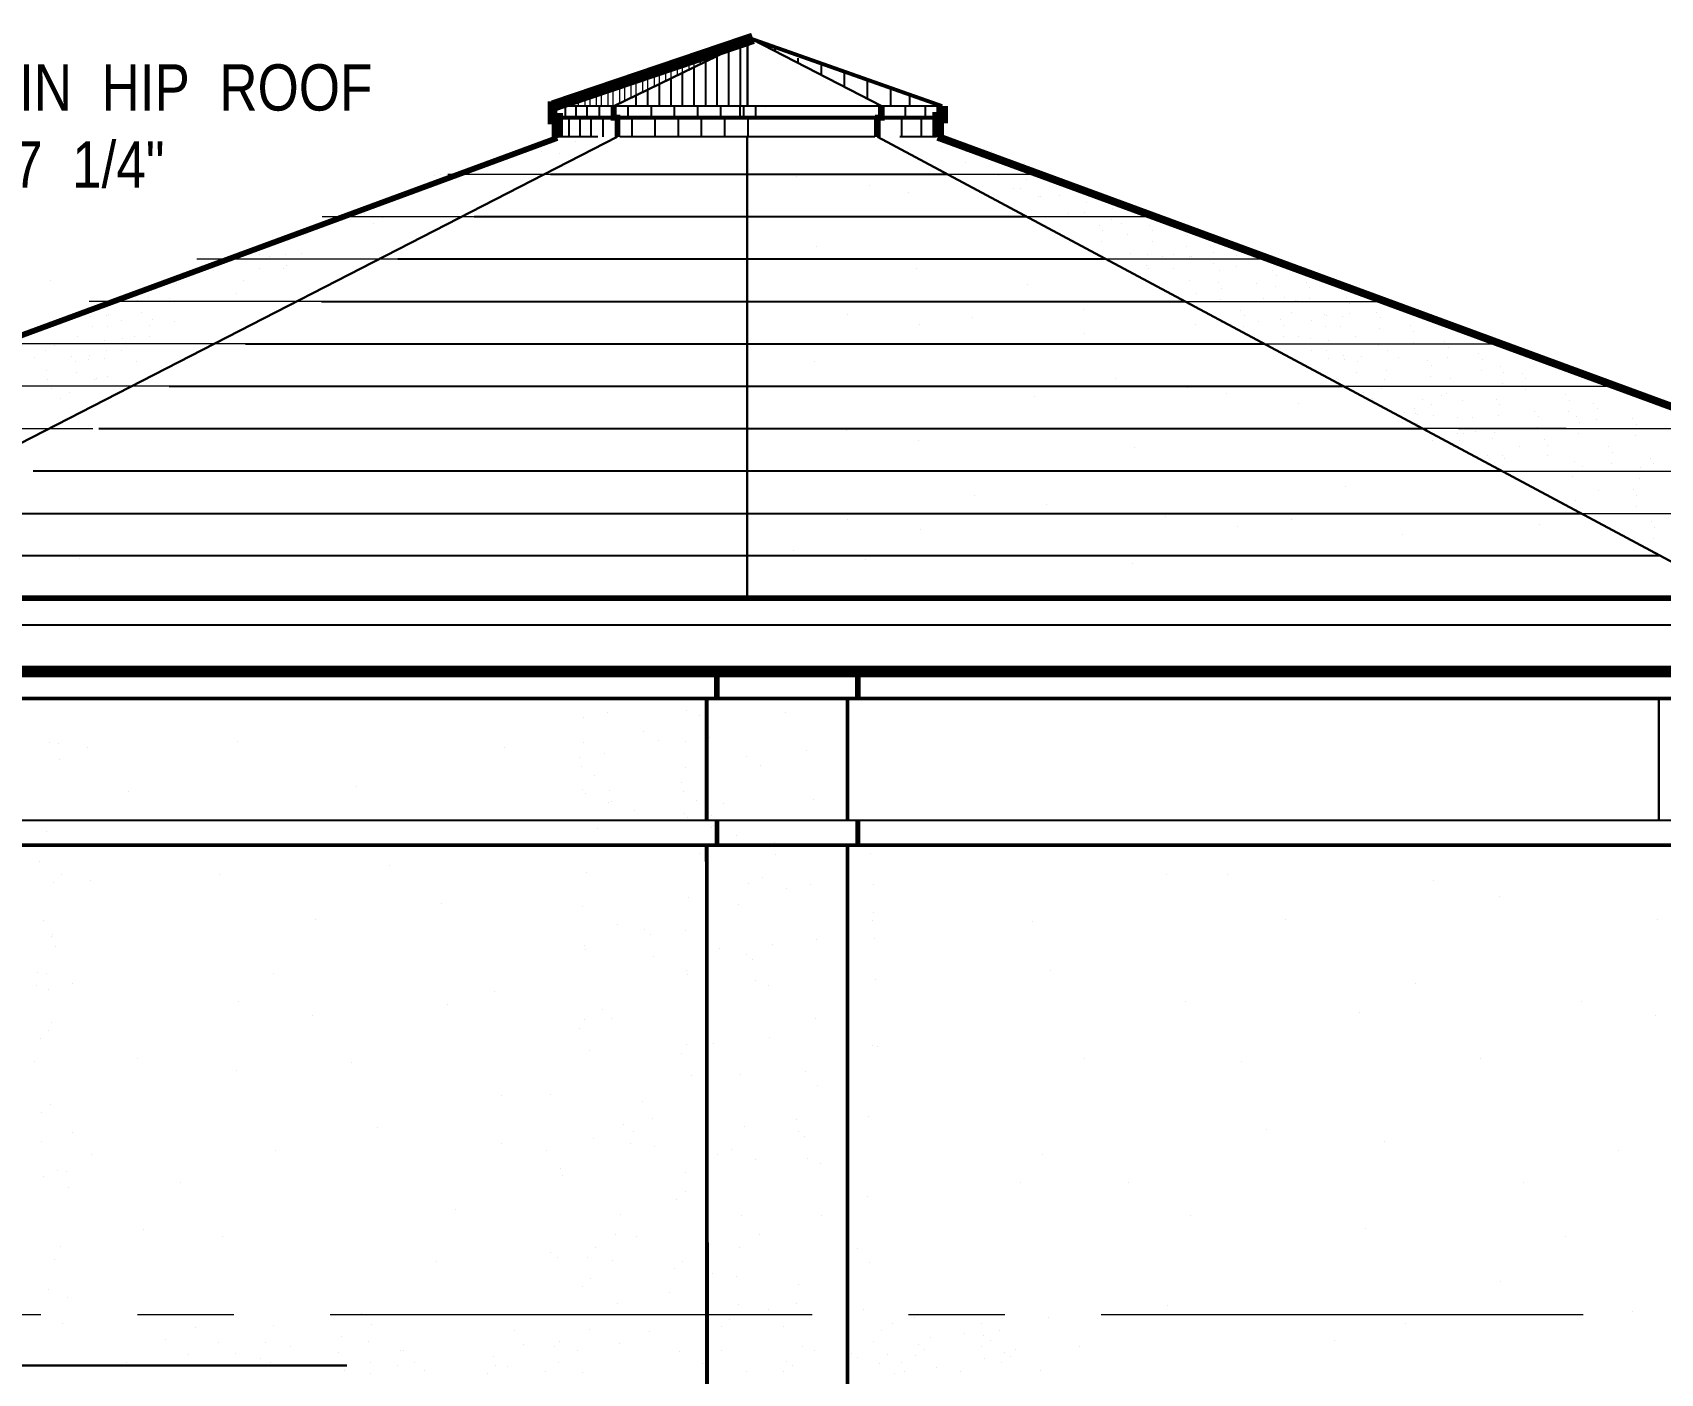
# Model space of a CAD drawing. Header units: inches. Extents: x 279 to 11006, y 233 to 7807.
# Drawn here: x 3019.2 to 3230.4, y 430.3 to 604.2 of the extents above; entities that cross this region are included whole.
import ezdxf

# ---------------------------------------------------------------- set-up
doc = ezdxf.new("R2010")
doc.units = ezdxf.units.IN
doc.header["$MEASUREMENT"] = 0
doc.linetypes.add('CENTER', pattern=[2, 1.25, -0.25, 0.25, -0.25])
for name, color, linetype in [('NORTH_ELEVATION', 7, 'Continuous'), ('SOUTH_ELEVATION', 7, 'Continuous'), ('SOUTH_ELEVATION_TEXT', 7, 'Continuous')]:
    doc.layers.add(name, color=color, linetype=linetype)
doc.styles.add('ARCHENT', font='technical.ttf', dxfattribs={"height": 6})

msp = doc.modelspace()

# ---------------------------------------------------------------- linework, layer by layer
at = {"layer": 'NORTH_ELEVATION', "color": 5, "linetype": 'Continuous', "lineweight": 30, "ltscale": 0.5}
for q in [(3094.6, 594.7), (3129.37, 594.7)]:
    msp.add_line((3112.53, 603.4), q, dxfattribs=at)
at = {"layer": 'NORTH_ELEVATION', "color": 5, "linetype": 'Continuous', "ltscale": 0.5}
msp.add_line((3137.19, 594.7), (3112.53, 603.4), dxfattribs=at)
at = {"layer": 'NORTH_ELEVATION', "color": 251, "linetype": 'Continuous', "ltscale": 0.5}
for p, q in [((3137.19, 594.7), (3086.71, 594.7)), ((3088.29, 594.66), (3088.29, 593.16)), ((3089.71, 594.7), (3089.71, 593.2)), ((3091.13, 594.74), (3091.13, 593.24)), ((3092.71, 594.7), (3092.71, 593.2)), ((3096.45, 594.7), (3096.45, 593.2)), ((3099.45, 594.7), (3099.45, 593.2)), ((3102.45, 594.7), (3102.45, 593.2)), ((3105.45, 594.7), (3105.45, 593.2)), ((3108.45, 594.7), (3108.45, 593.2)), ((3110.97, 594.7), (3110.97, 593.2)), ((3111.45, 594.7), (3111.45, 593.2)), ((3113.01, 594.7), (3113.01, 593.2)), ((3128.99, 594.7), (3128.99, 593.2)), ((3129.37, 594.7), (3129.37, 593.2)), ((3132.42, 594.7), (3132.42, 593.2)), ((3134.98, 594.7), (3134.98, 593.2)), ((3088.79, 593.16), (3088.79, 590.66)), ((3090.21, 593.2), (3090.21, 590.7)), ((3091.63, 593.24), (3091.63, 590.74)), ((3093.21, 593.2), (3093.21, 590.7)), ((3096.95, 593.2), (3096.95, 590.7)), ((3099.95, 593.2), (3099.95, 590.7)), ((3102.95, 593.2), (3102.95, 590.7)), ((3105.95, 593.2), (3105.95, 590.7)), ((3108.95, 593.2), (3108.95, 590.7)), ((3111.98, 593.2), (3111.98, 590.7)), ((3128.49, 593.2), (3128.49, 590.7)), ((3128.87, 593.2), (3128.87, 590.7)), ((3131.92, 593.2), (3131.92, 590.7)), ((3134.48, 593.2), (3134.48, 590.7)), ((3136.41, 591.97), (3136.41, 590.68)), ((3092.53, 590.7), (3087.29, 590.7)), ((3128.49, 590.7), (3095.4, 590.7)), ((3136.41, 590.7), (3131.71, 590.7))]:
    msp.add_line(p, q, dxfattribs=at)
at = {"layer": 'NORTH_ELEVATION', "color": 93, "linetype": 'Continuous', "lineweight": 20, "ltscale": 0.5}
for p, q in [((3087.03, 593.57), (3087.03, 593.57)), ((3114.27, 594.56), (3114.27, 594.56)), ((3136.94, 593.57), (3136.94, 593.57)), ((3137.05, 593.81), (3137.05, 593.81)), ((3128.73, 592.5), (3128.73, 592.5)), ((3089.71, 590.06), (3089.71, 590.06)), ((3136.09, 590.49), (3136.09, 590.49)), ((3137.1, 590.42), (3137.1, 590.42)), ((3139.08, 590.06), (3139.08, 590.06)), ((3140.24, 587.4), (3140.24, 587.4)), ((3072.17, 585.85), (3072.17, 585.85)), ((3073.09, 585.87), (3086.4, 585.87)), ((3118.35, 585.62), (3118.35, 585.62)), ((3137.9, 585.87), (3149.84, 585.87)), ((3148.17, 585.16), (3148.17, 585.16)), ((3066.19, 583), (3066.19, 583)), ((3068.5, 584), (3068.5, 584)), ((3069.36, 583.95), (3069.36, 583.95)), ((3127.72, 584.39), (3127.72, 584.39)), ((3132.81, 583.55), (3132.81, 583.55)), ((3146.49, 583.95), (3146.49, 583.95)), ((3147.35, 584), (3147.35, 584)), ((3149.66, 583), (3149.66, 583)), ((3152.47, 583.11), (3152.47, 583.11)), ((3060.19, 580.89), (3060.19, 580.89)), ((3062.22, 580.72), (3062.22, 580.72)), ((3153.63, 580.72), (3153.63, 580.72)), ((3155.66, 580.89), (3155.66, 580.89)), ((3155.98, 582.14), (3155.98, 582.14)), ((3056.8, 580.37), (3076.51, 580.37)), ((3063.47, 579.48), (3063.47, 579.48)), ((3148.18, 580.37), (3164.8, 580.37)), ((3159.18, 579.96), (3159.18, 579.96)), ((3160.5, 579.48), (3160.5, 579.48)), ((3054.62, 578.11), (3054.62, 578.11)), ((3120.84, 576.55), (3120.84, 576.55)), ((3157.92, 577.11), (3157.92, 577.11)), ((3161.23, 578.11), (3161.23, 578.11)), ((3164.46, 577.11), (3164.46, 577.11)), ((3168.87, 576.5), (3168.87, 576.5)), ((3040.52, 574.87), (3066.61, 574.87)), ((3046.35, 575.19), (3046.35, 575.19)), ((3048.67, 575.44), (3048.67, 575.44)), ((3050.02, 575.23), (3050.02, 575.23)), ((3158.45, 574.87), (3179.77, 574.87)), ((3165.83, 575.23), (3165.83, 575.23)), ((3167.18, 575.44), (3167.18, 575.44)), ((3169.5, 575.19), (3169.5, 575.19)), ((3172.34, 574.32), (3172.34, 574.32)), ((3042.67, 573.33), (3042.67, 573.33)), ((3048.66, 573.62), (3048.66, 573.62)), ((3052.17, 573.98), (3052.17, 573.98)), ((3133.81, 573.65), (3133.81, 573.65)), ((3163.68, 573.98), (3163.68, 573.98)), ((3167.19, 573.62), (3167.19, 573.62)), ((3173.17, 573.33), (3173.17, 573.33)), ((3175.35, 573.84), (3175.35, 573.84)), ((3021.57, 572.11), (3021.57, 572.11)), ((3037.92, 571.75), (3037.92, 571.75)), ((3045.72, 570.37), (3045.72, 570.37)), ((3148.27, 571.58), (3148.27, 571.58)), ((3170.13, 570.37), (3170.13, 570.37)), ((3177.93, 571.75), (3177.93, 571.75)), ((3180.44, 571.3), (3180.44, 571.3)), ((3056.72, 569.37), (3026.57, 569.37)), ((3032.78, 569.52), (3032.78, 569.52)), ((3034.24, 569.89), (3034.24, 569.89)), ((3037.02, 569.79), (3037.02, 569.79)), ((3155.55, 568.37), (3155.55, 568.37)), ((3168.72, 569.37), (3194.73, 569.37)), ((3173.35, 569.67), (3173.35, 569.67)), ((3178.83, 569.79), (3178.83, 569.79)), ((3181.61, 569.89), (3181.61, 569.89)), ((3183.06, 569.52), (3183.06, 569.52)), ((3184.79, 569.73), (3184.79, 569.73)), ((3026.79, 567.41), (3026.79, 567.41)), ((3028.93, 566.17), (3028.93, 566.17)), ((3029.11, 567.66), (3029.11, 567.66)), ((3033.34, 567.94), (3033.34, 567.94)), ((3037.59, 566.8), (3037.59, 566.8)), ((3124.92, 567.61), (3124.92, 567.61)), ((3134.29, 566.37), (3134.29, 566.37)), ((3141.19, 567.33), (3141.19, 567.33)), ((3170.01, 566.31), (3170.01, 566.31)), ((3173.37, 566.67), (3173.37, 566.67)), ((3176.27, 566.09), (3176.27, 566.09)), ((3178.26, 566.8), (3178.26, 566.8)), ((3182.51, 567.94), (3182.51, 567.94)), ((3186.74, 567.66), (3186.74, 567.66)), ((3186.91, 566.17), (3186.91, 566.17)), ((3189.06, 567.41), (3189.06, 567.41)), ((3190, 567.74), (3190, 567.74)), ((3193.94, 565.85), (3193.94, 565.85)), ((3046.83, 563.87), (3017.11, 563.87)), ((3025.03, 564.83), (3025.03, 564.83)), ((3028.6, 564.26), (3028.6, 564.26)), ((3030.92, 564.51), (3030.92, 564.51)), ((3034.42, 564.87), (3034.42, 564.87)), ((3155.65, 565.27), (3155.65, 565.27)), ((3178.99, 563.87), (3209.69, 563.87)), ((3181.43, 564.87), (3181.43, 564.87)), ((3184.93, 564.51), (3184.93, 564.51)), ((3187.25, 564.26), (3187.25, 564.26)), ((3190.82, 564.83), (3190.82, 564.83)), ((3198.29, 564.1), (3198.29, 564.1)), ((3019.46, 562.05), (3019.46, 562.05)), ((3020.89, 562.94), (3020.89, 562.94)), ((3026.48, 561.79), (3026.48, 561.79)), ((3028.56, 561.97), (3028.56, 561.97)), ((3030.75, 563.01), (3030.75, 563.01)), ((3185.1, 563.01), (3185.1, 563.01)), ((3187.29, 561.97), (3187.29, 561.97)), ((3189.36, 561.79), (3189.36, 561.79)), ((3194.95, 562.94), (3194.95, 562.94)), ((3196.39, 562.05), (3196.39, 562.05)), ((3202.72, 562.03), (3202.72, 562.03)), ((3021.02, 560.46), (3021.02, 560.46)), ((3024.88, 560.11), (3024.88, 560.11)), ((3028.98, 559.68), (3028.98, 559.68)), ((3032.66, 561.54), (3032.66, 561.54)), ((3120.65, 561.54), (3120.65, 561.54)), ((3183.19, 561.54), (3183.19, 561.54)), ((3186.87, 559.68), (3186.87, 559.68)), ((3190.97, 560.11), (3190.97, 560.11)), ((3194.82, 560.46), (3194.82, 560.46)), ((3200.54, 559.62), (3200.54, 559.62)), ((3207.14, 560.46), (3207.14, 560.46)), ((3036.93, 558.37), (3011.47, 558.37)), ((3021.63, 558.03), (3021.63, 558.03)), ((3027.52, 559.31), (3027.52, 559.31)), ((3139.84, 558.29), (3139.84, 558.29)), ((3159.63, 559.43), (3159.63, 559.43)), ((3169, 558.2), (3169, 558.2)), ((3188.33, 559.31), (3188.33, 559.31)), ((3189.27, 558.37), (3224.65, 558.37)), ((3194.22, 558.03), (3194.22, 558.03)), ((3202.57, 557.42), (3202.57, 557.42)), ((3203.09, 559.38), (3203.09, 559.38)), ((3209.92, 558.77), (3209.92, 558.77)), ((3212.83, 557.92), (3212.83, 557.92)), ((3022.87, 556.79), (3022.87, 556.79)), ((3149.21, 557.06), (3149.21, 557.06)), ((3174.09, 557.37), (3174.09, 557.37)), ((3183.46, 556.13), (3183.46, 556.13)), ((3192.97, 556.79), (3192.97, 556.79)), ((3200.72, 555.99), (3200.72, 555.99)), ((3201.96, 557.23), (3201.96, 557.23)), ((3197.17, 554.99), (3197.17, 554.99)), ((3198.6, 554.8), (3198.6, 554.8)), ((3198.91, 553.55), (3198.91, 553.55)), ((3200.92, 554.55), (3200.92, 554.55)), ((3204.1, 554.32), (3204.1, 554.32)), ((3209.39, 554.52), (3209.39, 554.52)), ((3218.46, 555.13), (3218.46, 555.13)), ((3222.09, 554.04), (3222.09, 554.04)), ((3005.84, 552.87), (3027.04, 552.87)), ((3124.73, 552.6), (3124.73, 552.6)), ((3134.1, 551.36), (3134.1, 551.36)), ((3218.13, 552.87), (3199.54, 552.87)), ((3202.22, 552.98), (3202.22, 552.98)), ((3204.15, 552.87), (3239.62, 552.87)), ((3204.27, 551.3), (3204.27, 551.3)), ((3204.88, 552.3), (3204.88, 552.3)), ((3206.42, 552.54), (3206.42, 552.54)), ((3208.85, 552.43), (3208.85, 552.43)), ((3214.41, 553.01), (3214.41, 553.01)), ((3219.79, 552.29), (3219.79, 552.29)), ((3227.12, 552.04), (3227.12, 552.04)), ((3162.12, 550.36), (3162.12, 550.36)), ((3207.95, 549.44), (3207.95, 549.44)), ((3212.02, 550.5), (3212.02, 550.5)), ((3215.69, 549.33), (3215.69, 549.33)), ((3175.09, 547.46), (3175.09, 547.46)), ((3209.81, 547.37), (3252.62, 547.37)), ((3220.23, 547.92), (3220.23, 547.92)), ((3223.99, 548.39), (3223.99, 548.39)), ((3189.55, 545.4), (3189.55, 545.4)), ((3218.99, 546.68), (3218.99, 546.68)), ((3227.62, 546.45), (3227.62, 546.45)), ((3141.37, 544.23), (3141.37, 544.23)), ((3150.73, 543), (3150.73, 543)), ((3216.5, 543.32), (3216.5, 543.32)), ((3227.21, 542.8), (3227.21, 542.8)), ((3124.98, 541.06), (3124.98, 541.06)), ((3166.2, 541.42), (3166.2, 541.42)), ((3182.47, 541.14), (3182.47, 541.14)), ((3220.09, 541.87), (3261.7, 541.87)), ((3134.35, 539.82), (3134.35, 539.82)), ((3175.57, 540.19), (3175.57, 540.19)), ((3196.93, 539.08), (3196.93, 539.08)), ((3214.66, 540.48), (3214.66, 540.48)), ((3229.51, 538.66), (3229.51, 538.66)), ((3117.9, 537.12), (3117.9, 537.12)), ((3025.32, 536.01), (3025.32, 536.01)), ((3127.27, 535.89), (3127.27, 535.89)), ((3161.93, 535.35), (3161.93, 535.35))]:
    msp.add_line(p, q, dxfattribs=at)
at = {"layer": 'NORTH_ELEVATION', "color": 7, "linetype": 'Continuous', "ltscale": 0.5}
for p, q in [((3087.29, 593.07), (3087.29, 590.57)), ((3136.5, 593.2), (3087.98, 593.2)), ((3133.32, 521.37), (2113.48, 521.37)), ((3133.32, 521.37), (2117.13, 521.37)), ((3133.32, 521.37), (2916.74, 521.37)), ((3015.87, 502.1), (3129.68, 502.09)), ((3018.27, 502.1), (3662.79, 502.09))]:
    msp.add_line(p, q, dxfattribs=at)
at = {"layer": 'NORTH_ELEVATION', "color": 93, "linetype": 'Continuous', "ltscale": 0.5}
for p, q in [((3086.4, 585.87), (3137.9, 585.87)), ((3076.51, 580.37), (3148.18, 580.37)), ((3066.61, 574.87), (3158.45, 574.87)), ((3056.72, 569.37), (3168.72, 569.37)), ((3046.83, 563.87), (3178.99, 563.87)), ((3036.93, 558.37), (3189.27, 558.37)), ((3027.82, 552.87), (3200.11, 552.87)), ((3209.81, 547.37), (3019.31, 547.37)), ((3010.8, 541.87), (3220.09, 541.87)), ((3230.36, 536.37), (3002.29, 536.37)), ((3324.42, 527.37), (2109.52, 527.37))]:
    msp.add_line(p, q, dxfattribs=at)
at = {"layer": 'NORTH_ELEVATION', "color": 93, "linetype": 'Continuous', "lineweight": 30, "ltscale": 0.5}
msp.add_line((3326.66, 530.87), (2108.11, 530.87), dxfattribs=at)
at = {"layer": 'NORTH_ELEVATION', "color": 37, "linetype": 'Continuous', "lineweight": 20, "ltscale": 0.5}
for p, q in [((3021.39, 512.22), (3021.39, 512.22)), ((3022.54, 512.01), (3022.54, 512.01)), ((3022.75, 509.96), (3022.75, 509.96)), ((3020.13, 496.79), (3020.13, 496.79)), ((3065.48, 496.27, -0.34), (3065.48, 496.27, -0.34)), ((3115.6, 497.57), (3115.6, 497.57)), ((3023.03, 495.04), (3023.03, 495.04)), ((3113.91, 494.6), (3113.91, 494.6)), ((3021.92, 494.03), (3021.92, 494.03)), ((3112.12, 493.92), (3112.12, 493.92)), ((3117, 493.28), (3117, 493.28)), ((3209.53, 492.15, -0.68), (3209.53, 492.15, -0.68)), ((3072.33, 491.22, 0.62), (3072.33, 491.22, 0.62)), ((3110.74, 491.11), (3110.74, 491.11)), ((3021.64, 487.01), (3021.64, 487.01)), ((3021.77, 487.2), (3021.77, 487.2)), ((3115.23, 486.01), (3115.23, 486.01)), ((3019.9, 482.38), (3019.9, 482.38)), ((3021.05, 482.17), (3021.05, 482.17)), ((3019.77, 480.62), (3019.77, 480.62)), ((3021.26, 480.12), (3021.26, 480.12)), ((3021.72, 475.86), (3021.72, 475.86)), ((3020.25, 473.77), (3020.25, 473.77)), ((3021.35, 474.78), (3021.35, 474.78)), ((3019.53, 470.82), (3019.53, 470.82)), ((3021.54, 465.2), (3021.54, 465.2)), ((3098.29, 465.58), (3098.29, 465.58)), ((3020.43, 464.18), (3020.43, 464.18)), ((3095.85, 462.57), (3095.85, 462.57)), ((3099.64, 463.35), (3099.64, 463.35)), ((3118.32, 463.32), (3118.32, 463.32)), ((3020.44, 460.42, -0.34), (3020.44, 460.42, -0.34)), ((3091.92, 460.84), (3091.92, 460.84)), ((3097.11, 461.74), (3097.11, 461.74)), ((3111.55, 462.37), (3111.55, 462.37)), ((3194.6, 460.42, -0.68), (3194.6, 460.42, -0.68)), ((3026.88, 458.75), (3026.88, 458.75)), ((3096.79, 460.2), (3096.79, 460.2)), ((3099.92, 459.79), (3099.92, 459.79)), ((3108.07, 458.72), (3108.07, 458.72)), ((3109.86, 459.4), (3109.86, 459.4)), ((3022.51, 456.69), (3022.51, 456.69)), ((3103.94, 456.36), (3103.94, 456.36)), ((3112.95, 458.08), (3112.95, 458.08)), ((3088, 455.94), (3088, 455.94)), ((3106.68, 455.9), (3106.68, 455.9)), ((3102.78, 452.91), (3102.78, 452.91)), ((3103.89, 453.92), (3103.89, 453.92)), ((3095.47, 451), (3095.47, 451)), ((3111.18, 450.8), (3111.18, 450.8)), ((3033.64, 448.99, -0.34), (3033.64, 448.99, -0.34)), ((3094.79, 448.33), (3094.79, 448.33)), ((3097.56, 448.13), (3097.56, 448.13)), ((3113.48, 448.29), (3113.48, 448.29)), ((3192.05, 449.13, -0.68), (3192.05, 449.13, -0.68)), ((3092.26, 446.72), (3092.26, 446.72)), ((3110.95, 446.68), (3110.95, 446.68)), ((3022.13, 445.13), (3022.13, 445.13)), ((3091.26, 445.39), (3091.26, 445.39)), ((3094.39, 444.98), (3094.39, 444.98)), ((3102.54, 443.91), (3102.54, 443.91)), ((3103.56, 444.8), (3103.56, 444.8)), ((3090.49, 441.64), (3090.49, 441.64)), ((3091.59, 442.66), (3091.59, 442.66)), ((3107.41, 443.27), (3107.41, 443.27)), ((3110.54, 442.86), (3110.54, 442.86)), ((3118.56, 441.83), (3118.56, 441.83)), ((3209.56, 442.24), (3209.56, 442.24)), ((3021.25, 441.26), (3021.25, 441.26)), ((3095.09, 439.44), (3095.09, 439.44)), ((3101.84, 440.88), (3101.84, 440.88)), ((3110.8, 439.24), (3110.8, 439.24)), ((3118.3, 439.34), (3118.3, 439.34)), ((3125.07, 440.29), (3125.07, 440.29)), ((3109.63, 437.39), (3109.63, 437.39)), ((3114.67, 438.6), (3114.67, 438.6)), ((3127, 438.66), (3127, 438.66)), ((3150.99, 437.53), (3150.99, 437.53)), ((3226.77, 438.39), (3226.77, 438.39)), ((3023.16, 436.79, -0.34), (3023.16, 436.79, -0.34)), ((3050.49, 436.6, -0.34), (3050.49, 436.6, -0.34)), ((3116.61, 436.37), (3116.61, 436.37)), ((3130.74, 436.81), (3130.74, 436.81)), ((3140.11, 435.57), (3140.11, 435.57)), ((3142.28, 436.77), (3142.28, 436.77)), ((3142.62, 435.19), (3142.62, 435.19)), ((3144.67, 435.87), (3144.67, 435.87)), ((3197.32, 436.79, -0.68), (3197.32, 436.79, -0.68)), ((3125.48, 432.95), (3125.48, 432.95)), ((3134.09, 434.02), (3134.09, 434.02)), ((3142.24, 433.84), (3142.24, 433.84)), ((3145.32, 433.04), (3145.32, 433.04)), ((3155.01, 433.88), (3155.01, 433.88)), ((3188.13, 434.61, -0.68), (3188.13, 434.61, -0.68)), ((3117.04, 431.87), (3117.04, 431.87)), ((3125.09, 431.6), (3125.09, 431.6)), ((3129.13, 431.62), (3129.13, 431.62)), ((3133.7, 432.67), (3133.7, 432.67)), ((3144.93, 431.69), (3144.93, 431.69)), ((3111.86, 430.61), (3111.86, 430.61)), ((3116.66, 430.52), (3116.66, 430.52)), ((3131.07, 430.34), (3131.07, 430.34))]:
    msp.add_line(p, q, dxfattribs=at)
at = {"layer": 'NORTH_ELEVATION', "color": 49, "linetype": 'Continuous', "ltscale": 0.5}
msp.add_line((3015.87, 502.09, 1), (3129.68, 502.09, 1), dxfattribs=at)
at = {"layer": 'NORTH_ELEVATION', "color": 37, "linetype": 'Continuous', "ltscale": 0.5}
for p, q in [((3021.01, 500.66), (3021.01, 500.66)), ((3086.37, 466.57), (3086.37, 466.57)), ((3024.38, 461.52), (3024.38, 461.52)), ((3085.85, 459.19), (3085.85, 459.19)), ((3150.17, 458.75, -0.34), (3150.17, 458.75, -0.34)), ((3023.66, 456.48), (3023.66, 456.48)), ((3087.74, 456.94), (3087.74, 456.94)), ((3023.87, 454.44), (3023.87, 454.44)), ((3147.38, 455.15), (3147.38, 455.15)), ((3022.91, 446.8, -48312), (3022.91, 446.8, -48312)), ((3086.38, 446.04), (3086.38, 446.04)), ((3087.36, 445.38), (3087.36, 445.38)), ((3023.82, 440.17, -48312), (3023.82, 440.17, -48312)), ((3133.64, 437.6), (3133.64, 437.6))]:
    msp.add_line(p, q, dxfattribs=at)
at = {"layer": 'NORTH_ELEVATION', "color": 5, "linetype": 'Continuous', "ltscale": 0.5}
for points, const_width in [([(3112.67, 603.49), (3086.71, 594.7)], 1.5), ([(3112.53, 603.4), (3137.19, 594.7)], 0.5)]:
    msp.add_lwpolyline(points, dxfattribs=dict(at, const_width=const_width))
at = {"layer": 'NORTH_ELEVATION', "color": 251, "linetype": 'Continuous', "ltscale": 0.5}
for points, const_width in [([(3137.19, 594.7), (3137.19, 593.2), (3136.69, 593.2), (3136.69, 590.71)], 1.5), ([(3087.29, 594.57), (3086.79, 594.57), (3086.79, 593.07), (3087.29, 593.07), (3087.29, 590.71)], 1.5), ([(3136.5, 593.2), (3087.98, 593.2)], 0.5)]:
    msp.add_lwpolyline(points, dxfattribs=dict(at, const_width=const_width))
at = {"layer": 'NORTH_ELEVATION', "color": 93, "linetype": 'Continuous', "ltscale": 0.5}
for points, const_width in [([(3264.47, 543.71), (3136.63, 590.71)], 1), ([(3087.29, 590.57), (2957.79, 542.86)], 0.75), ([(4323.22, 530.87), (2374, 530.87)], 0.75)]:
    msp.add_lwpolyline(points, dxfattribs=dict(at, const_width=const_width))
at = {"layer": 'NORTH_ELEVATION', "color": 7, "linetype": 'Continuous', "ltscale": 0.5, "const_width": 0.5}
msp.add_lwpolyline([(2932.56, 517.87), (3247.48, 517.87)], dxfattribs=at)
at = {"layer": 'NORTH_ELEVATION', "color": 49, "linetype": 'Continuous', "ltscale": 0.5, "const_width": 0.5}
msp.add_lwpolyline([(3662.79, 498.84), (3015.87, 498.84)], dxfattribs=at)
at = {"layer": 'NORTH_ELEVATION', "color": 7, "linetype": 'Continuous', "ltscale": 0.5, "const_width": 0.5, "elevation": -0.34}
for points in [[(3106.67, 498.84), (3106.7, 419.96)], [(3124.93, 498.84), (3124.93, 419.94)]]:
    msp.add_lwpolyline(points, dxfattribs=at)
at = {"layer": 'SOUTH_ELEVATION', "color": 4, "linetype": 'Continuous', "ltscale": 0.5}
for p, q in [((3109.53, 602.16), (3109.53, 601.94)), ((3110.99, 602.14), (3110.99, 594.7)), ((3115.49, 602.16), (3115.49, 601.85)), ((3104.99, 599.74), (3104.99, 594.7)), ((3106.49, 600.47), (3106.49, 594.7)), ((3107.99, 601.12), (3107.99, 594.7)), ((3109.49, 601.63), (3109.49, 594.7)), ((3118.49, 600.91), (3118.49, 600.3)), ((3121.49, 600.22), (3121.49, 598.75)), ((3100.49, 597.56), (3100.49, 594.7)), ((3101.99, 598.28), (3101.99, 594.7)), ((3103.49, 599.01), (3103.49, 594.7)), ((3124.49, 599.17), (3124.49, 597.2)), ((3127.49, 598.11), (3127.49, 595.65)), ((3097.49, 596.1), (3097.49, 594.7)), ((3098.99, 596.83), (3098.99, 594.7)), ((3130.49, 597.05), (3130.49, 594.7)), ((3132.97, 595.94), (3132.97, 594.7))]:
    msp.add_line(p, q, dxfattribs=at)
at = {"layer": 'SOUTH_ELEVATION', "color": 5, "linetype": 'Continuous', "lineweight": 30, "ltscale": 50}
msp.add_line((3111.95, 603.4), (3111.95, 594.7), dxfattribs=at)
at = {"layer": 'SOUTH_ELEVATION', "color": 5, "linetype": 'Continuous', "lineweight": 20, "ltscale": 0.5}
for p, q in [((3102.83, 599.71), (3102.83, 598.69)), ((3104.34, 600.39), (3104.34, 599.43)), ((3104.99, 600.11), (3104.99, 599.74)), ((3105.83, 600.72), (3105.83, 600.15)), ((3106.49, 600.61), (3106.49, 600.47)), ((3095.34, 597.63), (3095.34, 595.06)), ((3096.83, 597.67), (3096.83, 595.78)), ((3097.49, 597.57), (3097.49, 596.1)), ((3098.34, 598.36), (3098.34, 596.51)), ((3098.99, 598.08), (3098.99, 596.83)), ((3099.83, 598.69), (3099.83, 597.24)), ((3100.49, 598.58), (3100.49, 597.56)), ((3101.34, 599.38), (3101.34, 597.97)), ((3101.99, 599.09), (3101.99, 598.28)), ((3103.49, 599.6), (3103.49, 599.01)), ((3090.85, 595.7), (3090.85, 594.7)), ((3091.49, 595.54), (3091.49, 594.7)), ((3092.34, 596.33), (3092.34, 594.7)), ((3092.99, 596.05), (3092.99, 594.7)), ((3093.84, 597.11), (3093.84, 594.7)), ((3094.49, 596.55), (3094.49, 594.7)), ((3095.99, 597.06), (3095.99, 595.37)), ((3090, 595.03), (3090, 594.7))]:
    msp.add_line(p, q, dxfattribs=at)
at = {"layer": 'SOUTH_ELEVATION', "color": 93, "linetype": 'Continuous', "lineweight": 30, "ltscale": 50}
for p, q in [((2978.53, 530.87), (3095.04, 590.71)), ((3111.93, 530.87), (3111.89, 590.7)), ((3240.58, 530.87), (3128.81, 590.71))]:
    msp.add_line(p, q, dxfattribs=at)
at = {"layer": 'SOUTH_ELEVATION', "color": 93, "linetype": 'Continuous', "lineweight": 20, "ltscale": 0.5}
for p, q in [((3136.7, 590.07), (3136.7, 590.07)), ((3139.9, 589.51), (3139.9, 589.51)), ((3085.24, 588.86), (3085.24, 588.86)), ((3143.55, 588.86), (3143.55, 588.86)), ((3147.82, 587.28), (3147.82, 587.28)), ((3071.32, 585.66), (3071.32, 585.66)), ((3144.52, 585.66), (3144.52, 585.66)), ((3152.12, 585.22), (3152.12, 585.22)), ((3155.63, 584.25), (3155.63, 584.25)), ((3158.84, 582.08), (3158.84, 582.08)), ((3064.64, 580.2), (3064.64, 580.2)), ((3157.57, 579.22), (3157.57, 579.22)), ((3164.11, 579.22), (3164.11, 579.22)), ((3168.53, 578.61), (3168.53, 578.61)), ((3171.99, 576.43), (3171.99, 576.43)), ((3046.55, 575.21), (3046.55, 575.21)), ((3054.16, 575.58), (3054.16, 575.58)), ((3161.69, 575.58), (3161.69, 575.58)), ((3169.3, 575.21), (3169.3, 575.21)), ((3175, 575.95), (3175, 575.95)), ((3180.09, 573.42), (3180.09, 573.42)), ((3173, 571.78), (3173, 571.78)), ((3184.45, 571.84), (3184.45, 571.84)), ((3175.92, 568.21), (3175.92, 568.21)), ((3189.65, 569.85), (3189.65, 569.85)), ((3193.59, 567.96), (3193.59, 567.96)), ((3034.77, 566.98), (3034.77, 566.98)), ((3181.08, 566.98), (3181.08, 566.98)), ((3197.95, 566.21), (3197.95, 566.21)), ((3202.37, 564.15), (3202.37, 564.15)), ((3022.07, 563.66), (3022.07, 563.66)), ((3024.27, 562.27), (3024.27, 562.27)), ((3026.55, 562.36), (3026.55, 562.36)), ((3189.3, 562.36), (3189.3, 562.36)), ((3191.58, 562.27), (3191.58, 562.27)), ((3193.78, 563.66), (3193.78, 563.66)), ((3200.2, 561.73), (3200.2, 561.73)), ((3206.79, 562.57), (3206.79, 562.57)), ((3209.57, 560.88), (3209.57, 560.88)), ((3212.48, 560.04), (3212.48, 560.04)), ((3024.05, 557.51), (3024.05, 557.51)), ((3034.08, 558.46), (3034.08, 558.46)), ((3189.89, 558.46), (3189.89, 558.46)), ((3191.8, 557.51), (3191.8, 557.51)), ((3198.42, 555.42), (3198.42, 555.42)), ((3199.54, 556.71), (3199.54, 556.71)), ((3204.71, 556.47), (3204.71, 556.47)), ((3209.04, 556.64), (3209.04, 556.64)), ((3218.11, 557.24), (3218.11, 557.24)), ((3221.74, 556.15), (3221.74, 556.15)), ((3214.06, 555.12), (3214.06, 555.12)), ((3219.45, 554.4), (3219.45, 554.4)), ((3226.77, 554.16), (3226.77, 554.16)), ((3200.84, 551.3), (3200.84, 551.3)), ((3203.99, 552.2), (3203.99, 552.2)), ((3208.57, 551.6), (3208.57, 551.6)), ((3215.34, 551.44), (3215.34, 551.44)), ((3223.64, 550.51), (3223.64, 550.51)), ((3229.07, 548.98), (3229.07, 548.98)), ((3217.82, 547.4), (3217.82, 547.4)), ((3219.15, 548.56), (3219.15, 548.56)), ((3226.86, 544.92), (3226.86, 544.92)), ((3217.67, 542.98), (3217.67, 542.98)), ((3219.31, 543.5), (3219.31, 543.5)), ((3229.16, 540.77), (3229.16, 540.77))]:
    msp.add_line(p, q, dxfattribs=at)
at = {"layer": 'SOUTH_ELEVATION', "color": 93, "linetype": 'Continuous', "lineweight": 20, "ltscale": 0.75}
for p, q in [((3137.13, 589.37, 1), (3137.13, 589.37, 1)), ((3087.6, 588.57, 1), (3087.6, 588.57, 1)), ((3140.33, 588.82, 1), (3140.33, 588.82, 1)), ((3141.19, 588.57, 1), (3141.19, 588.57, 1)), ((3148.25, 586.58, 1), (3148.25, 586.58, 1)), ((3065.93, 582.92, 1), (3065.93, 582.92, 1)), ((3149.92, 582.92, 1), (3149.92, 582.92, 1)), ((3152.55, 584.52, 1), (3152.55, 584.52, 1)), ((3156.06, 583.55, 1), (3156.06, 583.55, 1)), ((3159.27, 581.38, 1), (3159.27, 581.38, 1)), ((3158.01, 578.52, 1), (3158.01, 578.52, 1)), ((3164.54, 578.52, 1), (3164.54, 578.52, 1)), ((3168.96, 577.92, 1), (3168.96, 577.92, 1)), ((3052.08, 575.4, 1), (3052.08, 575.4, 1)), ((3163.77, 575.4, 1), (3163.77, 575.4, 1)), ((3172.42, 575.73, 1), (3172.42, 575.73, 1)), ((3175.43, 575.26, 1), (3175.43, 575.26, 1)), ((3051.82, 573.6, 1), (3051.82, 573.6, 1)), ((3164.02, 573.6, 1), (3164.02, 573.6, 1)), ((3180.52, 572.72, 1), (3180.52, 572.72, 1)), ((3046.55, 572.13, 1), (3046.55, 572.13, 1)), ((3169.3, 572.13, 1), (3169.3, 572.13, 1)), ((3173.44, 571.09, 1), (3173.44, 571.09, 1)), ((3184.88, 571.15, 1), (3184.88, 571.15, 1)), ((3032.53, 569.44, 1), (3032.53, 569.44, 1)), ((3183.32, 569.44, 1), (3183.32, 569.44, 1)), ((3190.08, 569.15, 1), (3190.08, 569.15, 1)), ((3027, 566.17, 1), (3027, 566.17, 1)), ((3028.85, 567.58, 1), (3028.85, 567.58, 1)), ((3030.77, 566.86, 1), (3030.77, 566.86, 1)), ((3034.34, 566.29, 1), (3034.34, 566.29, 1)), ((3176.35, 567.51, 1), (3176.35, 567.51, 1)), ((3181.51, 566.29, 1), (3181.51, 566.29, 1)), ((3185.07, 566.86, 1), (3185.07, 566.86, 1)), ((3187, 567.58, 1), (3187, 567.58, 1)), ((3188.85, 566.17, 1), (3188.85, 566.17, 1)), ((3194.02, 567.27, 1), (3194.02, 567.27, 1)), ((3032.49, 564.88, 1), (3032.49, 564.88, 1)), ((3183.36, 564.88, 1), (3183.36, 564.88, 1)), ((3198.38, 565.51, 1), (3198.38, 565.51, 1)), ((3028.81, 563.02, 1), (3028.81, 563.02, 1)), ((3187.04, 563.02, 1), (3187.04, 563.02, 1)), ((3202.81, 563.45, 1), (3202.81, 563.45, 1)), ((3207.22, 561.88, 1), (3207.22, 561.88, 1)), ((3024.8, 561.52, 1), (3024.8, 561.52, 1)), ((3191.05, 561.52, 1), (3191.05, 561.52, 1)), ((3200.63, 561.03, 1), (3200.63, 561.03, 1)), ((3210.01, 560.18, 1), (3210.01, 560.18, 1)), ((3021.23, 559.22, 1), (3021.23, 559.22, 1)), ((3027.27, 559.23, 1), (3027.27, 559.23, 1)), ((3188.58, 559.23, 1), (3188.58, 559.23, 1)), ((3194.62, 559.22, 1), (3194.62, 559.22, 1)), ((3212.91, 559.34, 1), (3212.91, 559.34, 1)), ((3209.47, 555.94, 1), (3209.47, 555.94, 1)), ((3218.55, 556.54, 1), (3218.55, 556.54, 1)), ((3222.18, 555.45, 1), (3222.18, 555.45, 1)), ((3196.85, 553.72, 1), (3196.85, 553.72, 1)), ((3198.85, 554.72, 1), (3198.85, 554.72, 1)), ((3206.04, 554.32, 1), (3206.04, 554.32, 1)), ((3214.49, 554.43, 1), (3214.49, 554.43, 1)), ((3219.88, 553.7, 1), (3219.88, 553.7, 1)), ((3227.2, 553.46, 1), (3227.2, 553.46, 1)), ((3209.89, 549.44, 1), (3209.89, 549.44, 1)), ((3215.77, 550.74, 1), (3215.77, 550.74, 1)), ((3224.08, 549.81, 1), (3224.08, 549.81, 1)), ((3227.71, 547.86, 1), (3227.71, 547.86, 1)), ((3229.5, 548.29, 1), (3229.5, 548.29, 1)), ((3222.3, 544.79, 1), (3222.3, 544.79, 1)), ((3227.29, 544.22, 1), (3227.29, 544.22, 1)), ((3229.6, 540.08, 1), (3229.6, 540.08, 1))]:
    msp.add_line(p, q, dxfattribs=at)
at = {"layer": 'SOUTH_ELEVATION', "color": 31, "linetype": 'Continuous', "lineweight": 20, "ltscale": 0.5}
msp.add_line((3210.15, 548.94), (3210.15, 548.94), dxfattribs=at)
at = {"layer": 'SOUTH_ELEVATION', "color": 7, "linetype": 'Continuous', "lineweight": 30, "ltscale": 0.5}
for p, q in [((3230.15, 502.1), (3230.15, 517.89)), ((2732.7, 431.37), (3059.97, 431.37))]:
    msp.add_line(p, q, dxfattribs=at)
at = {"layer": 'SOUTH_ELEVATION', "color": 49, "linetype": 'Continuous', "lineweight": 20, "ltscale": 0.75}
for p, q in [((3090.67, 515.45, 1), (3090.67, 515.45, 1)), ((3104.04, 516.35, 1), (3104.04, 516.35, 1)), ((3090.62, 512.14, 1), (3090.62, 512.14, 1)), ((3103.93, 512.24, 1), (3103.93, 512.24, 1)), ((3090.15, 510.16, 1), (3090.15, 510.16, 1)), ((3090.38, 509, 1), (3090.38, 509, 1)), ((3103.88, 508.93, 1), (3103.88, 508.93, 1)), ((3103.41, 506.95, 1), (3103.41, 506.95, 1)), ((3103.64, 505.78, 1), (3103.64, 505.78, 1)), ((3093.96, 504.42, 1), (3093.96, 504.42, 1)), ((3094.33, 504.57, 1), (3094.33, 504.57, 1)), ((3020.64, 489.1), (3020.64, 489.1)), ((3055.88, 489.17, 0.66), (3055.88, 489.17, 0.66)), ((3098.54, 487.94, 1), (3098.54, 487.94, 1)), ((3230.04, 489.17, 0.32), (3230.04, 489.17, 0.32)), ((3022.17, 485.72), (3022.17, 485.72)), ((3111.8, 484.72, 1), (3111.8, 484.72, 1)), ((3079.19, 479.88, 0.66), (3079.19, 479.88, 0.66)), ((3045.93, 478.55, 0.66), (3045.93, 478.55, 0.66)), ((3073.02, 478.12, 0.66), (3073.02, 478.12, 0.66)), ((3168.82, 478.55, 0.32), (3168.82, 478.55, 0.32)), ((3220.09, 478.55, 0.32), (3220.09, 478.55, 0.32)), ((3045.63, 469.62, 0.66), (3045.63, 469.62, 0.66)), ((3080.02, 466.43, 0.66), (3080.02, 466.43, 0.66)), ((3063.91, 462.24, 0.66), (3063.91, 462.24, 0.66)), ((3118.55, 461.7, 1), (3118.55, 461.7, 1)), ((3080.05, 460.09, 0.66), (3080.05, 460.09, 0.66)), ((3020.68, 455.88), (3020.68, 455.88)), ((3074.12, 451.64, 0.66), (3074.12, 451.64, 0.66)), ((3169.46, 450.79, 0.32), (3169.46, 450.79, 0.32)), ((3043.9, 448.06, 0.66), (3043.9, 448.06, 0.66)), ((3218.06, 448.06, 0.32), (3218.06, 448.06, 0.32)), ((3071.56, 444.91, 0.66), (3071.56, 444.91, 0.66)), ((3061.85, 438.08, 0.66), (3061.85, 438.08, 0.66)), ((3166.49, 439.13, 0.32), (3166.49, 439.13, 0.32)), ((3040.34, 436.28, 0.66), (3040.34, 436.28, 0.66)), ((3059.28, 435.11, 1), (3059.28, 435.11, 1)), ((3063.17, 436.63, 0.66), (3063.17, 436.63, 0.66)), ((3081.78, 435.93, 0.66), (3081.78, 435.93, 0.66)), ((3091.41, 435.99, 0.66), (3091.41, 435.99, 0.66)), ((3099.3, 435.8, 0.66), (3099.3, 435.8, 0.66)), ((3108.52, 436.38), (3108.52, 436.38)), ((3036.45, 434.76, 1), (3036.45, 434.76, 1)), ((3039.46, 432.83, 1), (3039.46, 432.83, 1)), ((3043.35, 434.36, 0.66), (3043.35, 434.36, 0.66)), ((3045.56, 432.87, 1), (3045.56, 432.87, 1)), ((3049.45, 434.39, 0.66), (3049.45, 434.39, 0.66)), ((3052.63, 433.83, 0.66), (3052.63, 433.83, 0.66)), ((3058.93, 433.01, 1), (3058.93, 433.01, 1)), ((3062.82, 434.53, 0.66), (3062.82, 434.53, 0.66)), ((3066.91, 433.27, 0.66), (3066.91, 433.27, 0.66)), ((3067.35, 433.36, 1), (3067.35, 433.36, 1)), ((3082.96, 434.11, 0.66), (3082.96, 434.11, 0.66)), ((3087.52, 434.47, 1), (3087.52, 434.47, 1)), ((3095.41, 434.27, 1), (3095.41, 434.27, 1)), ((3103.18, 433.23), (3103.18, 433.23)), ((3108.63, 433.27), (3108.63, 433.27)), ((3031.36, 431.79), (3031.36, 431.79)), ((3048.74, 432.3, 1), (3048.74, 432.3, 1)), ((3063.02, 431.74, 1), (3063.02, 431.74, 1)), ((3066.57, 431.35, 1), (3066.57, 431.35, 1)), ((3070.11, 430.77, 0.66), (3070.11, 430.77, 0.66)), ((3079.07, 432.59, 1), (3079.07, 432.59, 1)), ((3106.1, 431.66), (3106.1, 431.66)), ((3059.75, 430.71), (3059.75, 430.71)), ((3063.12, 430.35, 0.66), (3063.12, 430.35, 0.66)), ((3078.19, 430.37), (3078.19, 430.37)), ((3085.73, 430.59), (3085.73, 430.59)), ((3090.55, 430.44), (3090.55, 430.44))]:
    msp.add_line(p, q, dxfattribs=at)
at = {"layer": 'SOUTH_ELEVATION', "color": 37, "linetype": 'Continuous', "lineweight": 20, "ltscale": 0.5}
for p, q in [((3093.76, 516.06), (3093.76, 516.06)), ((3105.75, 515.61), (3105.75, 515.61)), ((3116.86, 516.1), (3116.86, 516.1)), ((3098.5, 513.61), (3098.5, 513.61)), ((3100.39, 512.4), (3100.39, 512.4)), ((3107.03, 512.85), (3107.03, 512.85)), ((3119.6, 511.06), (3119.6, 511.06)), ((3093.47, 510.76), (3093.47, 510.76)), ((3111.76, 510.39), (3111.76, 510.39)), ((3113.66, 509.18), (3113.66, 509.18)), ((3092.06, 507.91), (3092.06, 507.91)), ((3106.74, 507.55), (3106.74, 507.55)), ((3090.53, 506.12), (3090.53, 506.12)), ((3090.96, 505.6), (3090.96, 505.6)), ((3094.08, 505.89), (3094.08, 505.89)), ((3105.32, 504.69), (3105.32, 504.69)), ((3120.49, 504.83), (3120.49, 504.83)), ((3097.28, 503.37), (3097.28, 503.37)), ((3103.79, 502.91), (3103.79, 502.91)), ((3107.35, 502.67), (3107.35, 502.67)), ((3108.8, 504.2), (3108.8, 504.2)), ((3115.4, 499.13), (3115.4, 499.13)), ((3105.75, 497.81), (3105.75, 497.81)), ((3091.01, 495.33), (3091.01, 495.33)), ((3104.27, 492.12), (3104.27, 492.12)), ((3120.17, 493.71), (3120.17, 493.71)), ((3090.6, 490.93), (3090.6, 490.93)), ((3095.09, 488.62), (3095.09, 488.62)), ((3103.86, 487.72), (3103.86, 487.72)), ((3090.82, 485.79), (3090.82, 485.79)), ((3099.32, 487.29), (3099.32, 487.29)), ((3120.93, 486.65), (3120.93, 486.65)), ((3090.96, 485.33), (3090.96, 485.33)), ((3099.75, 484.45), (3099.75, 484.45)), ((3108.35, 485.41), (3108.35, 485.41)), ((3112.59, 484.07), (3112.59, 484.07)), ((3104.08, 482.58), (3104.08, 482.58)), ((3104.22, 482.11), (3104.22, 482.11)), ((3113.02, 481.24), (3113.02, 481.24)), ((3114.65, 480.59), (3114.65, 480.59)), ((3093.19, 477.51), (3093.19, 477.51)), ((3090.78, 476.22), (3090.78, 476.22)), ((3094.27, 476.38), (3094.27, 476.38)), ((3120.74, 476.37), (3120.74, 476.37)), ((3104.05, 473.01), (3104.05, 473.01)), ((3106.45, 474.3), (3106.45, 474.3)), ((3107.54, 473.17), (3107.54, 473.17)), ((3114.76, 473.88), (3114.76, 473.88)), ((3091.49, 472.21), (3091.49, 472.21)), ((3103.4, 471.81), (3103.4, 471.81)), ((3104.75, 469), (3104.75, 469)), ((3111.02, 469.09), (3111.02, 469.09)), ((3119.5, 469.53), (3119.5, 469.53)), ((3121.02, 467.7), (3121.02, 467.7)), ((3127.67, 463.62), (3127.67, 463.62)), ((3119.33, 461.05), (3119.33, 461.05)), ((3119.76, 458.21), (3119.76, 458.21)), ((3121.4, 457.56), (3121.4, 457.56)), ((3127.48, 453.34), (3127.48, 453.34)), ((3121.5, 450.85), (3121.5, 450.85)), ((3126.25, 446.5), (3126.25, 446.5)), ((3127.77, 444.67), (3127.77, 444.67)), ((3129.29, 435.91), (3129.29, 435.91)), ((3135.69, 435.04), (3135.69, 435.04)), ((3119.06, 433.87), (3119.06, 433.87)), ((3120.67, 433.26), (3120.67, 433.26)), ((3128.35, 434.42), (3128.35, 434.42)), ((3146.73, 433.45), (3146.73, 433.45)), ((3130.09, 432.81), (3130.09, 432.81)), ((3131.92, 431.71), (3131.92, 431.71)), ((3136.52, 431.05), (3136.52, 431.05)), ((3142.69, 432.23), (3142.69, 432.23)), ((3132.29, 430.63), (3132.29, 430.63)), ((3139.56, 430.58), (3139.56, 430.58)), ((3149.97, 430.7), (3149.97, 430.7))]:
    msp.add_line(p, q, dxfattribs=at)
at = {"layer": 'SOUTH_ELEVATION', "color": 37, "linetype": 'Continuous', "lineweight": 20, "ltscale": 0.75}
for p, q in [((3026.36, 511.54, -0.34), (3026.36, 511.54, -0.34)), ((3045.86, 512.35, -0.34), (3045.86, 512.35, -0.34)), ((3080.42, 511.54, -0.34), (3080.42, 511.54, -0.34)), ((3031.68, 505.86, -0.34), (3031.68, 505.86, -0.34)), ((3061.22, 506.45, -0.34), (3061.22, 506.45, -0.34)), ((3127.92, 497.78, -1.7), (3127.92, 497.78, -1.7)), ((3026.76, 494.26, -0.34), (3026.76, 494.26, -0.34)), ((3043.47, 495.07, -0.34), (3043.47, 495.07, -0.34)), ((3166.35, 495.07, -0.68), (3166.35, 495.07, -0.68)), ((3174.25, 494.99, -0.68), (3174.25, 494.99, -0.68)), ((3200.92, 494.26, -0.68), (3200.92, 494.26, -0.68)), ((3128.32, 493.76, -1.7), (3128.32, 493.76, -1.7)), ((3128.26, 490.12), (3128.26, 490.12)), ((3128.2, 489.11, -1.7), (3128.2, 489.11, -1.7)), ((3148.98, 488.88), (3148.98, 488.88)), ((3181.72, 489.17, -0.68), (3181.72, 489.17, -0.68)), ((3128.47, 486.72, -1.7), (3128.47, 486.72, -1.7)), ((3050.44, 482.2, -0.34), (3050.44, 482.2, -0.34)), ((3128.54, 481.45), (3128.54, 481.45)), ((3151.27, 482.59, -0.68), (3151.27, 482.59, -0.68)), ((3024.39, 480.88, -0.34), (3024.39, 480.88, -0.34)), ((3198.54, 480.88, -0.68), (3198.54, 480.88, -0.68)), ((3055.53, 476.81, -0.34), (3055.53, 476.81, -0.34)), ((3191.33, 477.13, -0.68), (3191.33, 477.13, -0.68)), ((3229.68, 476.81, -0.68), (3229.68, 476.81, -0.68)), ((3032.82, 471.21, -0.34), (3032.82, 471.21, -0.34)), ((3128.18, 472.86), (3128.18, 472.86)), ((3128.82, 472.78), (3128.82, 472.78)), ((3155.71, 471.21, -0.68), (3155.71, 471.21, -0.68)), ((3176.05, 470.85, -0.68), (3176.05, 470.85, -0.68)), ((3206.98, 471.21, -0.68), (3206.98, 471.21, -0.68)), ((3060.56, 470.72, -0.34), (3060.56, 470.72, -0.34)), ((3179.26, 462, -0.68), (3179.26, 462, -0.68)), ((3050.76, 459.28, -0.34), (3050.76, 459.28, -0.34)), ((3224.92, 459.28, -0.68), (3224.92, 459.28, -0.68)), ((3038.43, 455.15, -0.34), (3038.43, 455.15, -0.34)), ((3161.31, 455.15, -0.68), (3161.31, 455.15, -0.68)), ((3212.58, 455.15, -0.68), (3212.58, 455.15, -0.68))]:
    msp.add_line(p, q, dxfattribs=at)
at = {"layer": 'SOUTH_ELEVATION', "color": 37, "linetype": 'Continuous', "ltscale": 0.5}
for p, q in [((3092.49, 501.02), (3092.49, 501.02)), ((3104.23, 502.38), (3104.23, 502.38)), ((3110.54, 500.16), (3110.54, 500.16)), ((3090.13, 475.02), (3090.13, 475.02))]:
    msp.add_line(p, q, dxfattribs=at)
at = {"layer": 'SOUTH_ELEVATION', "color": 49, "linetype": 'Continuous', "ltscale": 0.75}
for p, q in [((3107.23, 501.2, 1), (3107.23, 501.2, 1)), ((3107.59, 501.36, 1), (3107.59, 501.36, 1)), ((3086.98, 433.82), (3086.98, 433.82)), ((3089.95, 433.3), (3089.95, 433.3)), ((3134.88, 433.49), (3134.88, 433.49)), ((3143.42, 434.66), (3143.42, 434.66)), ((3050.05, 431.76), (3050.05, 431.76)), ((3068.73, 431.73), (3068.73, 431.73)), ((3079.29, 431.39), (3079.29, 431.39)), ((3080.85, 431.23), (3080.85, 431.23)), ((3087.42, 431.69), (3087.42, 431.69)), ((3117.84, 431.34), (3117.84, 431.34)), ((3126.27, 432.42), (3126.27, 432.42)), ((3146.11, 432.51), (3146.11, 432.51))]:
    msp.add_line(p, q, dxfattribs=at)
at = {"layer": 'SOUTH_ELEVATION', "color": 251, "linetype": 'Continuous', "ltscale": 0.75, "const_width": 0.75}
for points in [[(3094.6, 594.7), (3094.6, 593.2), (3094.6, 593.2), (3095.1, 593.2), (3095.1, 590.7)], [(3129.37, 594.7), (3129.37, 593.2), (3128.87, 593.2), (3128.87, 590.7)]]:
    msp.add_lwpolyline(points, dxfattribs=at)
at = {"layer": 'SOUTH_ELEVATION', "color": 7, "linetype": 'Continuous', "ltscale": 0.5}
for points, const_width in [([(2916.74, 521.37), (4317.85, 521.37)], 1.5), ([(3106.67, 517.87), (3106.67, 502.09)], 0.5), ([(3124.93, 517.87), (3124.93, 502.09)], 0.5)]:
    msp.add_lwpolyline(points, dxfattribs=dict(at, const_width=const_width))
at = {"layer": 'SOUTH_ELEVATION', "color": 7, "linetype": 'Continuous', "ltscale": 0.5, "const_width": 0.75, "elevation": 1}
for points in [[(3107.99, 521.37), (3107.99, 517.87)], [(3126.27, 521.37), (3126.27, 517.87)]]:
    msp.add_lwpolyline(points, dxfattribs=at)
at = {"layer": 'SOUTH_ELEVATION', "color": 7, "linetype": 'Continuous', "ltscale": 0.75, "const_width": 0.625, "elevation": 4}
for points in [[(3107.99, 502.09), (3107.99, 498.84)], [(3126.27, 502.09), (3126.27, 498.84)]]:
    msp.add_lwpolyline(points, dxfattribs=at)
at = {"layer": 'SOUTH_ELEVATION_TEXT', "color": 1, "linetype": 'CENTER', "lineweight": 5, "ltscale": 50}
msp.add_line((1957.82, 437.96), (3555.17, 437.96), dxfattribs=at)

# ---------------------------------------------------------------- texts
at = {"layer": 'SOUTH_ELEVATION_TEXT', "color": 7, "linetype": 'Continuous', "ltscale": 0.5, "insert": (2978.15, 600.12), "char_height": 6, "width": 163, "attachment_point": 1, "style": 'ARCHENT'}
msp.add_mtext('MID  PT  MAIN  HIP  ROOF\\PDAT: + 11\' - 7  1/4"', dxfattribs=at)

doc.saveas('drawing.dxf')
